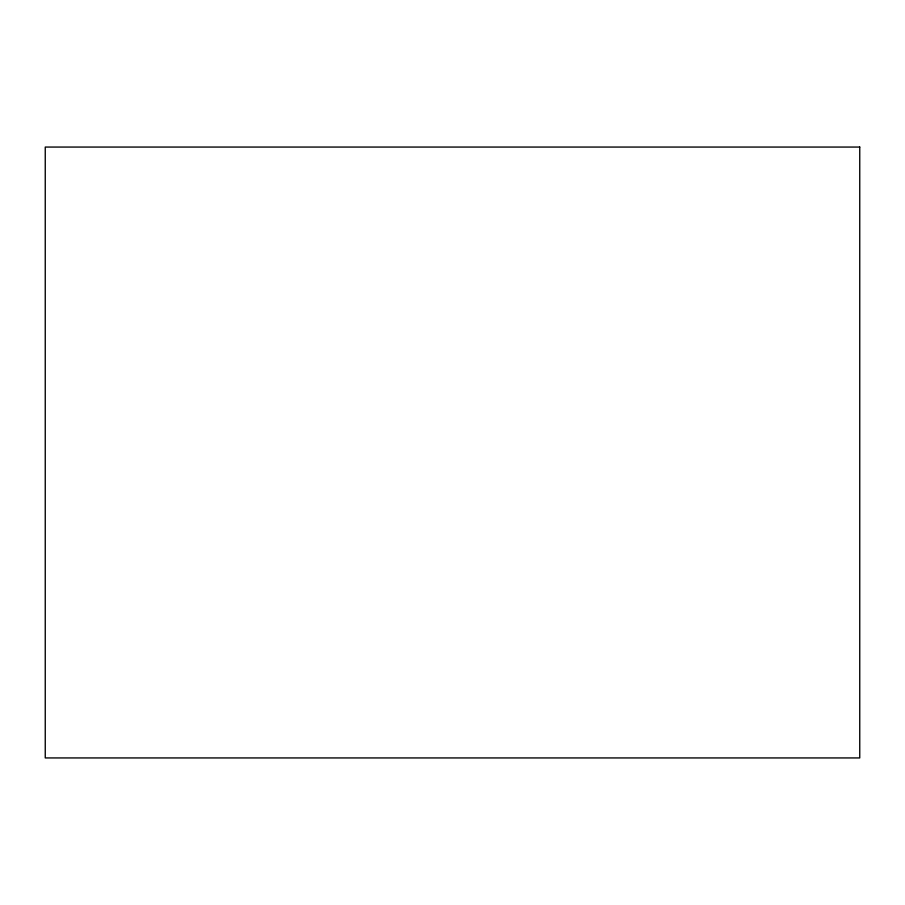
<?xml version="1.0" encoding="UTF-8"?>
<svg xmlns="http://www.w3.org/2000/svg" width="905" height="905" viewBox="0 0 905 905"><rect width="100%" height="100%" fill="white"/><g stroke="black" fill="none" stroke-linecap="round" stroke-linejoin="round"><path stroke-width="1.36" d="M859.75 147.062L45.25 147.062L45.25 757.938L859.75 757.938L859.75 147.062"/></g></svg>
